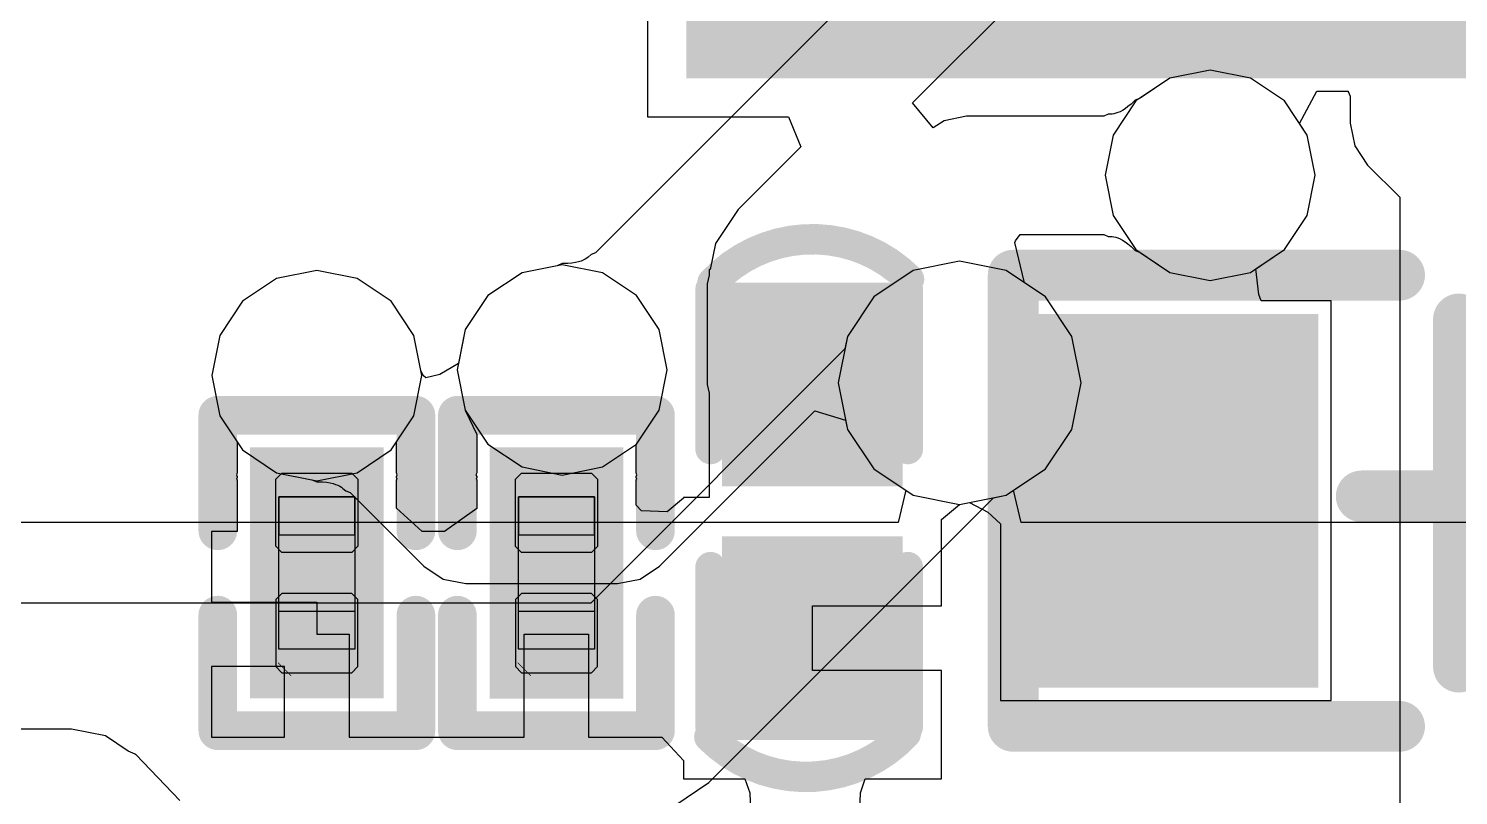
# Model space of a CAD drawing. Header units: millimetres. Extents: x 50 to 153, y 18 to 71.
# Drawn here: x 125.74 to 131.38, y 59.52 to 62.54 of the extents above; entities that cross this region are included whole.
import ezdxf

# ---------------------------------------------------------------- set-up
doc = ezdxf.new("R2010")
doc.units = ezdxf.units.MM
for name, color, linetype in [('ConnectLayer', 7, 'Continuous'), ('Mechanical15', 56, 'Continuous'), ('Mechanical4', 56, 'Continuous'), ('Mechanical5', 56, 'Continuous'), ('TopLayer', 1, 'Continuous'), ('TopOverlay', 2, 'Continuous'), ('TopPaste', 8, 'Continuous'), ('TopSolder', 216, 'Continuous')]:
    doc.layers.add(name, color=color, linetype=linetype)

# ---------------------------------------------------------------- blocks, each defined once
blk = doc.blocks.new('0805_D_50')
at = {"layer": 'TopLayer', "const_width": 1}
blk.add_lwpolyline([(1.5037, -0.1401), (1.5037, 0.1299)], dxfattribs=at)
at = {"layer": 'TopLayer', "const_width": 0.5}
for points in [[(1.2537, 0.1299, 1), (1.7537, 0.1299, 1)], [(1.2537, -0.1401, 1), (1.7537, -0.1401, 1)]]:
    blk.add_lwpolyline(points, format="xyb", close=True, dxfattribs=at)
at = {"layer": 'TopLayer'}
blk.add_solid([(-1.9834, -0.6401), (-0.9834, -0.6401), (-1.9834, 0.6299), (-0.9834, 0.6299)], dxfattribs=at)
at = {"layer": 'TopOverlay'}
for points, const_width in [([(-2.0853, -0.8941), (-2.0853, 0.8839)], 0.2), ([(-2.0853, 0.8839), (-0.5613, 0.8839)], 0.2), ([(0.5817, 0.8839), (2.1057, 0.8839)], 0.2), ([(2.1057, -0.8941), (2.1057, 0.8839)], 0.2), ([(-0.3277, -0.6591), (-0.3277, 0.7099)], 0.2032), ([(-0.3277, 0.7099), (0.3645, 0.0178)], 0.2032), ([(0.3683, -0.7188), (0.3683, 0.7366)], 0.2032), ([(-0.7112, 0.0127), (-0.3302, 0.0127)], 0.2032), ([(0.3645, 0.0178), (0.7455, 0.0178)], 0.2032), ([(0.3645, -0.0051), (0.3645, 0.0178)], 0.2032), ([(-0.3277, -0.6591), (0.3264, -0.0051)], 0.2032), ([(0.3264, -0.0051), (0.3645, -0.0051)], 0.2032), ([(-2.0853, -0.8941), (-0.5613, -0.8941)], 0.2), ([(0.5817, -0.8941), (2.1057, -0.8941)], 0.2)]:
    blk.add_lwpolyline(points, dxfattribs=dict(at, const_width=const_width))
for points, const_width in [([(-2.1353, 0.8839, 1), (-2.0353, 0.8839, 1)], 0.1), ([(-2.1353, 0.8839, 1), (-2.0353, 0.8839, 1)], 0.1), ([(-0.6113, 0.8839, 1), (-0.5113, 0.8839, 1)], 0.1), ([(0.5317, 0.8839, 1), (0.6317, 0.8839, 1)], 0.1), ([(2.0557, 0.8839, 1), (2.1557, 0.8839, 1)], 0.1), ([(2.0557, 0.8839, 1), (2.1557, 0.8839, 1)], 0.1), ([(-0.3785, 0.7099, 1), (-0.2769, 0.7099, 1)], 0.1016), ([(-0.3785, 0.7099, 1), (-0.2769, 0.7099, 1)], 0.1016), ([(0.3175, 0.7366, 1), (0.4191, 0.7366, 1)], 0.1016), ([(-0.762, 0.0127, 1), (-0.6604, 0.0127, 1)], 0.1016), ([(-0.381, 0.0127, 1), (-0.2794, 0.0127, 1)], 0.1016), ([(0.3137, 0.0178, 1), (0.4153, 0.0178, 1)], 0.1016), ([(0.3137, 0.0178, 1), (0.4153, 0.0178, 1)], 0.1016), ([(0.3137, 0.0178, 1), (0.4153, 0.0178, 1)], 0.1016), ([(0.6947, 0.0178, 1), (0.7963, 0.0178, 1)], 0.1016), ([(0.2756, -0.0051, 1), (0.3772, -0.0051, 1)], 0.1016), ([(0.2756, -0.0051, 1), (0.3772, -0.0051, 1)], 0.1016), ([(0.3137, -0.0051, 1), (0.4153, -0.0051, 1)], 0.1016), ([(0.3137, -0.0051, 1), (0.4153, -0.0051, 1)], 0.1016), ([(-0.3785, -0.6591, 1), (-0.2769, -0.6591, 1)], 0.1016), ([(-0.3785, -0.6591, 1), (-0.2769, -0.6591, 1)], 0.1016), ([(0.3175, -0.7188, 1), (0.4191, -0.7188, 1)], 0.1016), ([(-2.1353, -0.8941, 1), (-2.0353, -0.8941, 1)], 0.1), ([(-2.1353, -0.8941, 1), (-2.0353, -0.8941, 1)], 0.1), ([(-0.6113, -0.8941, 1), (-0.5113, -0.8941, 1)], 0.1), ([(0.5317, -0.8941, 1), (0.6317, -0.8941, 1)], 0.1), ([(2.0557, -0.8941, 1), (2.1557, -0.8941, 1)], 0.1), ([(2.0557, -0.8941, 1), (2.1557, -0.8941, 1)], 0.1)]:
    blk.add_lwpolyline(points, format="xyb", close=True, dxfattribs=dict(at, const_width=const_width))
at = {"layer": 'TopPaste', "const_width": 1}
blk.add_lwpolyline([(1.5037, -0.1401), (1.5037, 0.1299)], dxfattribs=at)
at = {"layer": 'TopPaste', "const_width": 0.5}
for points in [[(1.2537, 0.1299, 1), (1.7537, 0.1299, 1)], [(1.2537, -0.1401, 1), (1.7537, -0.1401, 1)]]:
    blk.add_lwpolyline(points, format="xyb", close=True, dxfattribs=at)
at = {"layer": 'TopPaste'}
blk.add_solid([(-1.9834, -0.6401), (-0.9834, -0.6401), (-1.9834, 0.6299), (-0.9834, 0.6299)], dxfattribs=at)
at = {"layer": 'TopSolder', "const_width": 1.2032}
blk.add_lwpolyline([(1.5037, -0.1401), (1.5037, 0.1299)], dxfattribs=at)
at = {"layer": 'TopSolder', "const_width": 0.6016}
for points in [[(1.2029, 0.1299, 1), (1.8045, 0.1299, 1)], [(1.2029, -0.1401, 1), (1.8045, -0.1401, 1)]]:
    blk.add_lwpolyline(points, format="xyb", close=True, dxfattribs=at)
at = {"layer": 'TopSolder'}
blk.add_solid([(-2.085, -0.7417), (-0.8818, -0.7417), (-2.085, 0.7315), (-0.8818, 0.7315)], dxfattribs=at)
blk = doc.blocks.new('R0201_93')
at = {"layer": 'Mechanical15', "const_width": 0.00254}
blk.add_lwpolyline([(0.3721, -0.1524), (0.4229, -0.1016)], dxfattribs=at)
at = {"layer": 'Mechanical15', "const_width": 0.00127}
for points in [[(0.4222, -0.1016, 1), (0.4235, -0.1016, 1)], [(0.3714, -0.1524, 1), (0.3727, -0.1524, 1)]]:
    blk.add_lwpolyline(points, format="xyb", close=True, dxfattribs=at)
at = {"layer": 'Mechanical4'}
for p, q in [((-0.2821, 0.1501), (0.3179, 0.1501)), ((-0.2821, -0.15), (-0.2821, 0.1501)), ((0.3179, 0.1501), (0.3179, -0.15)), ((0.3179, -0.15), (-0.2821, -0.15))]:
    blk.add_line(p, q, dxfattribs=at)
at = {"layer": 'Mechanical5'}
for p, q in [((-0.1321, 0.1501), (-0.2821, 0.1501)), ((-0.2821, 0.1501), (-0.2821, -0.15)), ((-0.1321, -0.15), (-0.1321, 0.1501)), ((0.1679, 0.1501), (0.3179, 0.1501)), ((0.1679, -0.15), (0.1679, 0.1501)), ((0.3179, 0.1501), (0.3179, -0.15)), ((-0.2821, -0.15), (-0.1321, -0.15)), ((0.3179, -0.15), (0.1679, -0.15))]:
    blk.add_line(p, q, dxfattribs=at)
at = {"layer": 'TopLayer'}
for points in [[(-0.3752, -0.162), (-0.0721, -0.162), (-0.3752, 0.162), (-0.0721, 0.162)], [(0.1079, -0.162), (0.411, -0.162), (0.1079, 0.162), (0.411, 0.162)]]:
    blk.add_solid(points, dxfattribs=at)
at = {"layer": 'TopOverlay', "const_width": 0.1524}
for points in [[(-0.1483, 0.3906), (-0.6038, 0.3906)], [(-0.6038, -0.3906), (-0.6038, 0.3906)], [(0.6396, 0.3906), (0.1841, 0.3906)], [(0.6396, -0.3906), (0.6396, 0.3906)], [(-0.1483, -0.3906), (-0.6038, -0.3906)], [(0.6396, -0.3906), (0.1841, -0.3906)]]:
    blk.add_lwpolyline(points, dxfattribs=at)
at = {"layer": 'TopOverlay', "const_width": 0.0762}
for points in [[(-0.6419, 0.3906, 1), (-0.5657, 0.3906, 1)], [(-0.6419, 0.3906, 1), (-0.5657, 0.3906, 1)], [(-0.1864, 0.3906, 1), (-0.1102, 0.3906, 1)], [(0.146, 0.3906, 1), (0.2222, 0.3906, 1)], [(0.6015, 0.3906, 1), (0.6777, 0.3906, 1)], [(0.6015, 0.3906, 1), (0.6777, 0.3906, 1)], [(-0.6419, -0.3906, 1), (-0.5657, -0.3906, 1)], [(-0.6419, -0.3906, 1), (-0.5657, -0.3906, 1)], [(-0.1864, -0.3906, 1), (-0.1102, -0.3906, 1)], [(0.146, -0.3906, 1), (0.2222, -0.3906, 1)], [(0.6015, -0.3906, 1), (0.6777, -0.3906, 1)], [(0.6015, -0.3906, 1), (0.6777, -0.3906, 1)]]:
    blk.add_lwpolyline(points, format="xyb", close=True, dxfattribs=at)
at = {"layer": 'TopPaste'}
for p, q in [((-0.3752, 0.138), (-0.3512, 0.162)), ((-0.3752, -0.138), (-0.3752, 0.138)), ((-0.3512, 0.162), (-0.0871, 0.162)), ((-0.0871, 0.162), (-0.0631, 0.138)), ((-0.0631, 0.138), (-0.0631, -0.138)), ((0.1229, 0.162), (0.0989, 0.138)), ((0.0989, 0.138), (0.0989, -0.138)), ((0.3871, 0.162), (0.1229, 0.162)), ((0.411, 0.138), (0.3871, 0.162)), ((0.411, -0.138), (0.411, 0.138)), ((-0.3512, -0.162), (-0.3752, -0.138)), ((-0.0871, -0.162), (-0.3512, -0.162)), ((-0.0631, -0.138), (-0.0871, -0.162)), ((0.0989, -0.138), (0.1229, -0.162)), ((0.1229, -0.162), (0.3871, -0.162)), ((0.3871, -0.162), (0.411, -0.138))]:
    blk.add_line(p, q, dxfattribs=at)
for points in [[(-0.3752, -0.162), (-0.0721, -0.162), (-0.3752, 0.162), (-0.0721, 0.162)], [(0.1079, -0.162), (0.411, -0.162), (0.1079, 0.162), (0.411, 0.162)]]:
    blk.add_solid(points, dxfattribs=at)
at = {"layer": 'TopSolder'}
for points in [[(-0.4768, -0.2636), (0.0295, -0.2636), (-0.4768, 0.2636), (0.0295, 0.2636)], [(0.0063, -0.2636), (0.5126, -0.2636), (0.0063, 0.2636), (0.5126, 0.2636)]]:
    blk.add_solid(points, dxfattribs=at)
blk = doc.blocks.new('R0201_94')
at = {"layer": 'Mechanical15', "const_width": 0.00254}
blk.add_lwpolyline([(0.3721, -0.1524), (0.4229, -0.1016)], dxfattribs=at)
at = {"layer": 'Mechanical15', "const_width": 0.00127}
for points in [[(0.4222, -0.1016, 1), (0.4235, -0.1016, 1)], [(0.3714, -0.1524, 1), (0.3727, -0.1524, 1)]]:
    blk.add_lwpolyline(points, format="xyb", close=True, dxfattribs=at)
at = {"layer": 'Mechanical4'}
for p, q in [((-0.2821, 0.1501), (0.3179, 0.1501)), ((-0.2821, -0.15), (-0.2821, 0.1501)), ((0.3179, 0.1501), (0.3179, -0.15)), ((0.3179, -0.15), (-0.2821, -0.15))]:
    blk.add_line(p, q, dxfattribs=at)
at = {"layer": 'Mechanical5'}
for p, q in [((-0.1321, 0.1501), (-0.2821, 0.1501)), ((-0.2821, 0.1501), (-0.2821, -0.15)), ((-0.1321, -0.15), (-0.1321, 0.1501)), ((0.1679, 0.1501), (0.3179, 0.1501)), ((0.1679, -0.15), (0.1679, 0.1501)), ((0.3179, 0.1501), (0.3179, -0.15)), ((-0.2821, -0.15), (-0.1321, -0.15)), ((0.3179, -0.15), (0.1679, -0.15))]:
    blk.add_line(p, q, dxfattribs=at)
at = {"layer": 'TopLayer'}
for points in [[(-0.3752, -0.162), (-0.0721, -0.162), (-0.3752, 0.162), (-0.0721, 0.162)], [(0.1079, -0.162), (0.411, -0.162), (0.1079, 0.162), (0.411, 0.162)]]:
    blk.add_solid(points, dxfattribs=at)
at = {"layer": 'TopOverlay', "const_width": 0.1524}
for points in [[(-0.1483, 0.3906), (-0.6038, 0.3906)], [(-0.6038, -0.3906), (-0.6038, 0.3906)], [(0.6396, 0.3906), (0.1841, 0.3906)], [(0.6396, -0.3906), (0.6396, 0.3906)], [(-0.1483, -0.3906), (-0.6038, -0.3906)], [(0.6396, -0.3906), (0.1841, -0.3906)]]:
    blk.add_lwpolyline(points, dxfattribs=at)
at = {"layer": 'TopOverlay', "const_width": 0.0762}
for points in [[(-0.6419, 0.3906, 1), (-0.5657, 0.3906, 1)], [(-0.6419, 0.3906, 1), (-0.5657, 0.3906, 1)], [(-0.1864, 0.3906, 1), (-0.1102, 0.3906, 1)], [(0.146, 0.3906, 1), (0.2222, 0.3906, 1)], [(0.6015, 0.3906, 1), (0.6777, 0.3906, 1)], [(0.6015, 0.3906, 1), (0.6777, 0.3906, 1)], [(-0.6419, -0.3906, 1), (-0.5657, -0.3906, 1)], [(-0.6419, -0.3906, 1), (-0.5657, -0.3906, 1)], [(-0.1864, -0.3906, 1), (-0.1102, -0.3906, 1)], [(0.146, -0.3906, 1), (0.2222, -0.3906, 1)], [(0.6015, -0.3906, 1), (0.6777, -0.3906, 1)], [(0.6015, -0.3906, 1), (0.6777, -0.3906, 1)]]:
    blk.add_lwpolyline(points, format="xyb", close=True, dxfattribs=at)
at = {"layer": 'TopPaste'}
for p, q in [((-0.3752, 0.138), (-0.3512, 0.162)), ((-0.3752, -0.138), (-0.3752, 0.138)), ((-0.3512, 0.162), (-0.0871, 0.162)), ((-0.0871, 0.162), (-0.0631, 0.138)), ((-0.0631, 0.138), (-0.0631, -0.138)), ((0.1229, 0.162), (0.0989, 0.138)), ((0.0989, 0.138), (0.0989, -0.138)), ((0.3871, 0.162), (0.1229, 0.162)), ((0.411, 0.138), (0.3871, 0.162)), ((0.411, -0.138), (0.411, 0.138)), ((-0.3512, -0.162), (-0.3752, -0.138)), ((-0.0871, -0.162), (-0.3512, -0.162)), ((-0.0631, -0.138), (-0.0871, -0.162)), ((0.0989, -0.138), (0.1229, -0.162)), ((0.1229, -0.162), (0.3871, -0.162)), ((0.3871, -0.162), (0.411, -0.138))]:
    blk.add_line(p, q, dxfattribs=at)
for points in [[(-0.3752, -0.162), (-0.0721, -0.162), (-0.3752, 0.162), (-0.0721, 0.162)], [(0.1079, -0.162), (0.411, -0.162), (0.1079, 0.162), (0.411, 0.162)]]:
    blk.add_solid(points, dxfattribs=at)
at = {"layer": 'TopSolder'}
for points in [[(-0.4768, -0.2636), (0.0295, -0.2636), (-0.4768, 0.2636), (0.0295, 0.2636)], [(0.0063, -0.2636), (0.5126, -0.2636), (0.0063, 0.2636), (0.5126, 0.2636)]]:
    blk.add_solid(points, dxfattribs=at)
blk = doc.blocks.new('USB_TYPE_C_16PIN_A_95')
at = {"layer": 'TopLayer'}
for points in [[(3.8474, -0.8653), (3.8474, -0.5653), (2.4974, -0.8653), (2.4974, -0.5653)], [(3.8474, -1.3652), (3.8474, -1.0652), (2.4974, -1.3652), (2.4974, -1.0652)], [(3.8474, -1.8653), (3.8474, -1.5653), (2.4974, -1.8653), (2.4974, -1.5653)], [(2.4974, -2.0652), (2.4974, -2.6652), (3.8474, -2.0652), (3.8474, -2.6652)], [(2.4974, -2.8652), (2.4974, -3.4652), (3.8474, -2.8652), (3.8474, -3.4652)]]:
    blk.add_solid(points, dxfattribs=at)
at = {"layer": 'TopPaste'}
for points in [[(3.8474, -0.8653), (3.8474, -0.5653), (2.4974, -0.8653), (2.4974, -0.5653)], [(3.8474, -1.3652), (3.8474, -1.0652), (2.4974, -1.3652), (2.4974, -1.0652)], [(3.8474, -1.8653), (3.8474, -1.5653), (2.4974, -1.8653), (2.4974, -1.5653)], [(2.4974, -2.0652), (2.4974, -2.6652), (3.8474, -2.0652), (3.8474, -2.6652)], [(2.4974, -2.8652), (2.4974, -3.4652), (3.8474, -2.8652), (3.8474, -3.4652)]]:
    blk.add_solid(points, dxfattribs=at)
at = {"layer": 'TopSolder'}
for points in [[(3.949, -0.9669), (3.949, -0.4637), (2.3958, -0.9669), (2.3958, -0.4637)], [(3.949, -1.4668), (3.949, -0.9636), (2.3958, -1.4668), (2.3958, -0.9636)], [(3.949, -1.9669), (3.949, -1.4637), (2.3958, -1.9669), (2.3958, -1.4637)], [(2.3958, -1.9636), (2.3958, -2.7668), (3.949, -1.9636), (3.949, -2.7668)], [(2.3958, -2.7636), (2.3958, -3.5668), (3.949, -2.7636), (3.949, -3.5668)]]:
    blk.add_solid(points, dxfattribs=at)
blk = doc.blocks.new('C0402_96')
at = {"layer": 'TopLayer'}
for points in [[(-0.2133, 0.8501), (-0.2133, 0.2501), (0.2966, 0.8501), (0.2966, 0.2501)], [(-0.2133, -0.1499), (-0.2133, -0.7499), (0.2966, -0.1499), (0.2966, -0.7499)]]:
    blk.add_solid(points, dxfattribs=at)
at = {"layer": 'TopOverlay', "const_width": 0.12}
for points in [[(-0.3523, 0.9516, -0.424007), (0.4227, 0.9645)], [(0.4102, -0.826, -0.424007), (-0.3647, -0.8389)]]:
    blk.add_lwpolyline(points, format="xyb", dxfattribs=at)
at = {"layer": 'TopOverlay', "const_width": 0.06}
for points in [[(0.3927, 0.9645, 1), (0.4527, 0.9645, 1)], [(-0.3899, 0.9255, 1), (-0.3299, 0.9255, 1)], [(-0.3823, 0.9516, 1), (-0.3223, 0.9516, 1)], [(0.3879, 0.9255, 1), (0.4479, 0.9255, 1)], [(-0.3899, 0.2955, 1), (-0.3299, 0.2955, 1)], [(0.3879, 0.2955, 1), (0.4479, 0.2955, 1)], [(-0.3899, -0.1699, 1), (-0.3299, -0.1699, 1)], [(0.3879, -0.1699, 1), (0.4479, -0.1699, 1)], [(-0.3947, -0.8389, 1), (-0.3347, -0.8389, 1)], [(-0.3899, -0.7999, 1), (-0.3299, -0.7999, 1)], [(0.3802, -0.826, 1), (0.4402, -0.826, 1)], [(0.3879, -0.7999, 1), (0.4479, -0.7999, 1)]]:
    blk.add_lwpolyline(points, format="xyb", close=True, dxfattribs=at)
at = {"layer": 'TopOverlay', "const_width": 0.12}
for points in [[(-0.3599, 0.2955), (-0.3599, 0.9255)], [(0.4179, 0.2955), (0.4179, 0.9255)], [(-0.3599, -0.7999), (-0.3599, -0.1699)], [(0.4179, -0.7999), (0.4179, -0.1699)]]:
    blk.add_lwpolyline(points, dxfattribs=at)
at = {"layer": 'TopPaste'}
for points in [[(-0.2133, 0.8501), (-0.2133, 0.2501), (0.2966, 0.8501), (0.2966, 0.2501)], [(-0.2133, -0.1499), (-0.2133, -0.7499), (0.2966, -0.1499), (0.2966, -0.7499)]]:
    blk.add_solid(points, dxfattribs=at)
at = {"layer": 'TopSolder'}
for points in [[(-0.3149, 0.9517), (-0.3149, 0.1485), (0.3982, 0.9517), (0.3982, 0.1485)], [(-0.3149, -0.0483), (-0.3149, -0.8515), (0.3982, -0.0483), (0.3982, -0.8515)]]:
    blk.add_solid(points, dxfattribs=at)

msp = doc.modelspace()

# ---------------------------------------------------------------- linework, layer by layer
at = {"layer": 'ConnectLayer'}
for p, q in [((130.6901, 64.3699), (127.9768, 61.6567)), ((129.2269, 62.2475), (130.9514, 63.972)), ((128.1819, 62.7186), (128.1819, 62.1921)), ((130.4006, 62.3766), (130.242, 62.3451)), ((130.4006, 62.3766), (130.242, 62.3451)), ((130.4006, 62.3766), (130.242, 62.3451)), ((130.5592, 62.3451), (130.4006, 62.3766)), ((130.5592, 62.3451), (130.4006, 62.3766)), ((130.5592, 62.3451), (130.4006, 62.3766)), ((130.242, 62.3451), (130.1076, 62.2553)), ((130.242, 62.3451), (130.1076, 62.2553)), ((130.242, 62.3451), (130.1248, 62.2668)), ((130.6936, 62.2553), (130.5592, 62.3451)), ((130.6936, 62.2553), (130.5592, 62.3451)), ((130.6936, 62.2553), (130.5592, 62.3451)), ((130.1076, 62.2553), (130.0178, 62.1208)), ((130.1076, 62.2553), (130.0178, 62.1208)), ((130.1048, 62.2589), (130.0885, 62.2432)), ((130.1248, 62.2668), (130.1048, 62.2589)), ((130.7834, 62.1208), (130.6936, 62.2553)), ((130.7834, 62.1208), (130.6936, 62.2553)), ((130.7834, 62.1208), (130.6936, 62.2553)), ((130.7528, 62.1667), (130.8207, 62.2937)), ((130.8207, 62.2937), (130.9447, 62.2937)), ((130.9447, 62.2937), (130.9448, 62.2927)), ((130.9448, 62.2927), (130.9528, 62.2746)), ((130.9528, 62.2746), (130.9528, 62.1676)), ((129.3079, 62.1489), (129.2269, 62.2475)), ((129.4401, 62.1954), (129.3509, 62.1776)), ((129.9816, 62.1954), (129.4401, 62.1954)), ((129.9985, 62.2033), (129.9816, 62.1954)), ((130.0136, 62.2039), (129.9985, 62.2033)), ((130.0211, 62.205), (130.0136, 62.2039)), ((130.0286, 62.2067), (130.0211, 62.205)), ((130.0366, 62.2093), (130.0286, 62.2067)), ((130.0452, 62.213), (130.0366, 62.2093)), ((130.0546, 62.218), (130.0452, 62.213)), ((130.065, 62.2245), (130.0546, 62.218)), ((130.0763, 62.2329), (130.065, 62.2245)), ((130.0885, 62.2432), (130.0763, 62.2329)), ((128.1819, 62.1921), (128.7376, 62.1921)), ((128.7376, 62.1921), (128.7862, 62.0747)), ((129.3509, 62.1776), (129.3079, 62.1489)), ((130.7834, 62.1208), (130.7528, 62.1667)), ((130.9528, 62.1676), (130.9705, 62.0784)), ((130.0178, 62.1208), (129.9862, 61.9623)), ((130.0178, 62.1208), (129.9862, 61.9623)), ((130.815, 61.9623), (130.7834, 62.1208)), ((130.815, 61.9623), (130.7834, 62.1208)), ((130.815, 61.9623), (130.7834, 62.1208)), ((130.815, 61.9623), (130.7834, 62.1208)), ((128.7862, 62.0747), (128.5389, 61.8274)), ((130.9705, 62.0784), (131.0211, 62.0028)), ((131.0211, 62.0028), (131.148, 61.8758)), ((129.9862, 61.9623), (130.0178, 61.8037)), ((129.9862, 61.9623), (130.0178, 61.8037)), ((130.7834, 61.8037), (130.815, 61.9623)), ((130.7834, 61.8037), (130.815, 61.9623)), ((130.7834, 61.8037), (130.815, 61.9623)), ((130.7834, 61.8037), (130.815, 61.9623)), ((131.148, 61.8758), (131.148, 58.895)), ((128.5389, 61.8274), (128.4491, 61.693)), ((130.0178, 61.8037), (130.1076, 61.6693)), ((130.0178, 61.8037), (130.1076, 61.6693)), ((130.6936, 61.6693), (130.7834, 61.8037)), ((130.6936, 61.6693), (130.7834, 61.8037)), ((130.6936, 61.6693), (130.7834, 61.8037)), ((130.6936, 61.6693), (130.7834, 61.8037)), ((128.4491, 61.693), (128.4287, 61.5907)), ((129.6307, 61.6971), (129.6327, 61.7035)), ((129.6685, 61.5385), (129.6307, 61.6971)), ((129.6327, 61.7035), (129.6518, 61.7292)), ((129.6518, 61.7292), (129.9816, 61.7292)), ((129.9816, 61.7292), (129.9985, 61.7213)), ((129.9985, 61.7213), (130.0136, 61.7206)), ((130.0136, 61.7206), (130.0211, 61.7196)), ((130.0211, 61.7196), (130.0286, 61.7179)), ((130.0286, 61.7179), (130.0365, 61.7153)), ((130.0365, 61.7153), (130.0452, 61.7116)), ((130.0452, 61.7116), (130.0546, 61.7066)), ((130.0546, 61.7066), (130.065, 61.7001)), ((130.065, 61.7001), (130.0763, 61.6917)), ((130.0763, 61.6917), (130.0885, 61.6814)), ((127.9356, 61.6315), (127.9281, 61.6277)), ((127.9421, 61.6356), (127.9356, 61.6315)), ((127.9481, 61.6401), (127.9421, 61.6356)), ((127.9593, 61.6503), (127.9481, 61.6401)), ((127.9768, 61.6567), (127.9593, 61.6503)), ((130.0885, 61.6814), (130.1048, 61.6656)), ((130.1048, 61.6656), (130.1248, 61.6578)), ((130.1076, 61.6693), (130.242, 61.5795)), ((130.1076, 61.6693), (130.242, 61.5795)), ((130.1248, 61.6578), (130.242, 61.5795)), ((130.5592, 61.5795), (130.6936, 61.6693)), ((130.5592, 61.5795), (130.6936, 61.6693)), ((130.5592, 61.5795), (130.6936, 61.6693)), ((130.5809, 61.594), (130.6936, 61.6693)), ((126.8776, 61.5874), (126.719, 61.5558)), ((126.8776, 61.5874), (126.719, 61.5558)), ((126.8776, 61.5874), (126.719, 61.5558)), ((126.8776, 61.5874), (126.719, 61.5558)), ((127.0362, 61.5558), (126.8776, 61.5874)), ((127.0362, 61.5558), (126.8776, 61.5874)), ((127.0362, 61.5558), (126.8776, 61.5874)), ((127.0362, 61.5558), (126.8776, 61.5874)), ((127.6868, 61.5784), (127.5524, 61.4886)), ((127.6868, 61.5784), (127.5524, 61.4886)), ((127.6868, 61.5784), (127.5524, 61.4886)), ((127.6868, 61.5784), (127.5524, 61.4886)), ((127.8454, 61.6099), (127.6868, 61.5784)), ((127.8454, 61.6099), (127.6868, 61.5784)), ((127.8454, 61.6099), (127.6868, 61.5784)), ((127.8251, 61.6059), (127.6868, 61.5784)), ((127.8447, 61.6145), (127.8251, 61.6059)), ((127.8674, 61.6149), (127.8447, 61.6145)), ((128.0039, 61.5784), (127.8454, 61.6099)), ((128.0039, 61.5784), (127.8454, 61.6099)), ((128.0039, 61.5784), (127.8454, 61.6099)), ((127.8834, 61.6162), (127.8674, 61.6149)), ((127.8972, 61.6183), (127.8834, 61.6162)), ((127.9092, 61.621), (127.8972, 61.6183)), ((127.9194, 61.6242), (127.9092, 61.621)), ((127.9281, 61.6277), (127.9194, 61.6242)), ((128.1384, 61.4886), (128.0039, 61.5784)), ((128.1384, 61.4886), (128.0039, 61.5784)), ((128.1384, 61.4886), (128.0039, 61.5784)), ((128.4287, 61.5907), (128.4245, 61.5907)), ((128.4245, 61.5907), (128.4245, 61.5694)), ((129.2292, 61.587), (129.0738, 61.4832)), ((129.2292, 61.587), (129.0738, 61.4832)), ((129.4125, 61.6235), (129.2292, 61.587)), ((129.4125, 61.6235), (129.2292, 61.587)), ((129.5959, 61.587), (129.4125, 61.6235)), ((129.5959, 61.587), (129.4125, 61.6235)), ((129.7513, 61.4832), (129.5959, 61.587)), ((129.7513, 61.4832), (129.5959, 61.587)), ((130.242, 61.5795), (130.4006, 61.5479)), ((130.242, 61.5795), (130.4006, 61.5479)), ((130.242, 61.5795), (130.4006, 61.5479)), ((130.4006, 61.5479), (130.5592, 61.5795)), ((130.4006, 61.5479), (130.5592, 61.5795)), ((130.4006, 61.5479), (130.5592, 61.5795)), ((130.5923, 61.4926), (130.5809, 61.594)), ((126.719, 61.5558), (126.5846, 61.466)), ((126.719, 61.5558), (126.5846, 61.466)), ((126.719, 61.5558), (126.5846, 61.466)), ((126.719, 61.5558), (126.5846, 61.466)), ((127.1706, 61.466), (127.0362, 61.5558)), ((127.1706, 61.466), (127.0362, 61.5558)), ((127.1706, 61.466), (127.0362, 61.5558)), ((127.1706, 61.466), (127.0362, 61.5558)), ((128.4245, 61.5694), (128.4175, 61.5344)), ((128.4175, 61.5344), (128.4175, 61.1383)), ((129.7513, 61.4832), (129.6685, 61.5385)), ((126.5846, 61.466), (126.4948, 61.3316)), ((126.5846, 61.466), (126.4948, 61.3316)), ((126.5846, 61.466), (126.4948, 61.3316)), ((126.5846, 61.466), (126.4948, 61.3316)), ((127.2604, 61.3316), (127.1706, 61.466)), ((127.2604, 61.3316), (127.1706, 61.466)), ((127.2604, 61.3316), (127.1706, 61.466)), ((127.2604, 61.3316), (127.1706, 61.466)), ((127.5524, 61.4886), (127.4625, 61.3541)), ((127.5524, 61.4886), (127.4625, 61.3541)), ((127.5524, 61.4886), (127.4625, 61.3541)), ((127.5524, 61.4886), (127.4625, 61.3541)), ((128.2282, 61.3541), (128.1384, 61.4886)), ((128.2282, 61.3541), (128.1384, 61.4886)), ((128.2282, 61.3541), (128.1384, 61.4886)), ((129.0738, 61.4832), (128.9699, 61.3277)), ((129.0738, 61.4832), (128.9699, 61.3277)), ((129.8552, 61.3277), (129.7513, 61.4832)), ((129.8552, 61.3277), (129.7513, 61.4832)), ((129.8552, 61.3277), (129.7513, 61.4832)), ((130.602, 61.467), (130.5923, 61.4926)), ((130.878, 61.467), (130.602, 61.467)), ((130.878, 59.8922), (130.878, 61.467)), ((127.4625, 61.3541), (127.431, 61.1956)), ((127.4625, 61.3541), (127.431, 61.1956)), ((127.4625, 61.3541), (127.431, 61.1956)), ((127.4625, 61.3541), (127.4359, 61.22)), ((128.2597, 61.1956), (128.2282, 61.3541)), ((128.2597, 61.1956), (128.2282, 61.3541)), ((128.2597, 61.1956), (128.2282, 61.3541)), ((126.4948, 61.3316), (126.4632, 61.173)), ((126.4948, 61.3316), (126.4632, 61.173)), ((126.4948, 61.3316), (126.4632, 61.173)), ((126.4948, 61.3316), (126.4632, 61.173)), ((127.292, 61.173), (127.2604, 61.3316)), ((127.2879, 61.1933), (127.2604, 61.3316)), ((127.292, 61.173), (127.2604, 61.3316)), ((127.292, 61.173), (127.2604, 61.3316)), ((128.9699, 61.3277), (128.9334, 61.1444)), ((128.9699, 61.3277), (128.96, 61.2778)), ((129.8916, 61.1444), (129.8552, 61.3277)), ((129.8916, 61.1444), (129.8552, 61.3277)), ((129.8916, 61.1444), (129.8552, 61.3277)), ((128.96, 61.2778), (127.9586, 60.2764)), ((127.2965, 61.1736), (127.2879, 61.1933)), ((127.4359, 61.22), (127.3628, 61.1779)), ((127.431, 61.1956), (127.4625, 61.037)), ((127.431, 61.1956), (127.4625, 61.037)), ((127.431, 61.1956), (127.4625, 61.037)), ((128.2282, 61.037), (128.2597, 61.1956)), ((128.2282, 61.037), (128.2597, 61.1956)), ((128.2282, 61.037), (128.2597, 61.1956)), ((126.4632, 61.173), (126.4948, 61.0144)), ((126.4632, 61.173), (126.4948, 61.0144)), ((126.4632, 61.173), (126.4948, 61.0144)), ((126.4632, 61.173), (126.4948, 61.0144)), ((127.2604, 61.0144), (127.292, 61.173)), ((127.2604, 61.0144), (127.292, 61.173)), ((127.2604, 61.0144), (127.292, 61.173)), ((127.3079, 61.1636), (127.2965, 61.1736)), ((127.3628, 61.1779), (127.3079, 61.1636)), ((128.4175, 61.1383), (128.4245, 61.1032)), ((128.9334, 61.1444), (128.9699, 60.9611)), ((129.8552, 60.9611), (129.8916, 61.1444)), ((129.8552, 60.9611), (129.8916, 61.1444)), ((129.8552, 60.9611), (129.8916, 61.1444)), ((128.4245, 61.1032), (128.4245, 60.6923)), ((126.4948, 61.0144), (126.5632, 60.9121)), ((126.4948, 61.0144), (126.5846, 60.88)), ((126.4948, 61.0144), (126.5846, 60.88)), ((126.4948, 61.0144), (126.5846, 60.88)), ((127.1706, 60.88), (127.2604, 61.0144)), ((127.1706, 60.88), (127.2604, 61.0144)), ((127.192, 60.9121), (127.2604, 61.0144)), ((127.4625, 61.037), (127.5081, 60.9406)), ((127.4625, 61.037), (127.5524, 60.9026)), ((127.4625, 61.037), (127.5524, 60.9026)), ((128.1384, 60.9026), (128.2282, 61.037)), ((128.1384, 60.9026), (128.2282, 61.037)), ((128.1384, 60.9026), (128.2282, 61.037)), ((128.2288, 60.4213), (128.8412, 61.0338)), ((128.8412, 61.0338), (128.9628, 60.9969)), ((128.9628, 60.9969), (128.9699, 60.9611)), ((128.9699, 60.9611), (129.0738, 60.8056)), ((128.9699, 60.9611), (129.0738, 60.8056)), ((129.7513, 60.8056), (129.8552, 60.9611)), ((129.7513, 60.8056), (129.8552, 60.9611)), ((129.7513, 60.8056), (129.8552, 60.9611)), ((126.5632, 60.9121), (126.5632, 60.7894)), ((127.192, 60.7894), (127.192, 60.9121)), ((127.5081, 60.9406), (127.5081, 60.7893)), ((127.5524, 60.9026), (127.6868, 60.8128)), ((127.5524, 60.9026), (127.6868, 60.8128)), ((128.0039, 60.8128), (128.1384, 60.9026)), ((128.0039, 60.8128), (128.1384, 60.9026)), ((128.1369, 60.9016), (128.1384, 60.9026)), ((128.1369, 60.7893), (128.1369, 60.9016)), ((126.5846, 60.88), (126.719, 60.7902)), ((126.5846, 60.88), (126.719, 60.7902)), ((126.5846, 60.88), (126.719, 60.7902)), ((127.0362, 60.7902), (127.1706, 60.88)), ((127.0362, 60.7902), (127.1706, 60.88)), ((126.5632, 60.7894), (126.5603, 60.7822)), ((126.719, 60.7902), (126.8573, 60.7627)), ((126.719, 60.7902), (126.8776, 60.7587)), ((126.719, 60.7902), (126.8776, 60.7587)), ((126.8776, 60.7587), (127.0362, 60.7902)), ((126.8776, 60.7587), (127.0362, 60.7902)), ((127.195, 60.7822), (127.192, 60.7894)), ((127.5081, 60.7893), (127.5051, 60.7821)), ((127.6868, 60.8128), (127.8454, 60.7812)), ((127.6868, 60.8128), (127.8454, 60.7812)), ((127.8454, 60.7812), (128.0039, 60.8128)), ((127.8454, 60.7812), (128.0039, 60.8128)), ((128.1398, 60.7821), (128.1369, 60.7893)), ((129.0738, 60.8056), (129.2292, 60.7018)), ((129.0738, 60.8056), (129.2005, 60.7209)), ((129.5959, 60.7018), (129.7513, 60.8056)), ((129.5959, 60.7018), (129.7513, 60.8056)), ((129.6246, 60.7209), (129.7513, 60.8056)), ((126.5603, 60.7822), (126.5632, 60.7751)), ((126.5632, 60.7715), (126.5612, 60.7646)), ((126.5612, 60.7646), (126.5632, 60.7609)), ((126.5632, 60.7751), (126.5632, 60.7715)), ((126.5632, 60.7609), (126.5632, 60.5592)), ((126.8573, 60.7627), (126.877, 60.7541)), ((126.877, 60.7541), (126.8997, 60.7537)), ((126.8997, 60.7537), (126.9156, 60.7524)), ((126.9156, 60.7524), (126.9295, 60.7503)), ((126.9295, 60.7503), (126.9415, 60.7476)), ((126.9415, 60.7476), (126.9517, 60.7444)), ((126.9517, 60.7444), (126.9603, 60.7409)), ((126.9603, 60.7409), (126.9678, 60.7371)), ((126.9678, 60.7371), (126.9744, 60.733)), ((126.9744, 60.733), (126.9804, 60.7285)), ((126.9804, 60.7285), (126.9915, 60.7183)), ((127.192, 60.7751), (127.195, 60.7822)), ((127.192, 60.7715), (127.192, 60.7751)), ((127.194, 60.7646), (127.192, 60.7715)), ((127.192, 60.7609), (127.194, 60.7646)), ((127.192, 60.65), (127.192, 60.7609)), ((127.5051, 60.7821), (127.5081, 60.775)), ((127.5081, 60.7714), (127.506, 60.7645)), ((127.506, 60.7645), (127.5081, 60.7608)), ((127.5081, 60.775), (127.5081, 60.7714)), ((127.5081, 60.7608), (127.5081, 60.6498)), ((128.1369, 60.775), (128.1398, 60.7821)), ((128.1369, 60.7714), (128.1369, 60.775)), ((128.1389, 60.7645), (128.1369, 60.7714)), ((128.1369, 60.7608), (128.1389, 60.7645)), ((128.1369, 60.6617), (128.1369, 60.7608)), ((126.9915, 60.7183), (127.0091, 60.7119)), ((127.0091, 60.7119), (127.2997, 60.4213)), ((128.3229, 60.6897), (128.2588, 60.6355)), ((128.4245, 60.6923), (128.3229, 60.6923)), ((128.3229, 60.6923), (128.3229, 60.6897)), ((128.4232, 59.5691), (129.546, 60.6918)), ((129.2005, 60.7209), (129.1698, 60.5939)), ((129.2292, 60.7018), (129.4125, 60.6653)), ((129.4125, 60.6653), (129.5959, 60.7018)), ((129.4125, 60.6653), (129.4516, 60.6731)), ((129.4516, 60.6731), (129.5235, 60.6354)), ((129.546, 60.6918), (129.5959, 60.7018)), ((129.6553, 60.5939), (129.6246, 60.7209)), ((127.2936, 60.5592), (127.192, 60.65)), ((127.5081, 60.6498), (127.381, 60.5591)), ((128.1583, 60.64), (128.1369, 60.6617)), ((128.2588, 60.6355), (128.1583, 60.64)), ((129.3409, 60.6065), (129.4125, 60.6653)), ((129.5235, 60.6354), (129.5732, 60.5889)), ((129.1698, 60.5939), (123.9465, 60.5939)), ((126.5632, 60.5592), (126.4616, 60.5592)), ((126.4616, 60.5592), (126.4616, 60.2807)), ((127.381, 60.5591), (127.2936, 60.5592)), ((129.3409, 60.2653), (129.3409, 60.6065)), ((129.5732, 60.5889), (129.5732, 59.8922)), ((137.0173, 60.5939), (129.6553, 60.5939)), ((127.2997, 60.4213), (127.3753, 60.3708)), ((128.1531, 60.3708), (128.2288, 60.4213)), ((127.3753, 60.3708), (127.4645, 60.3531)), ((127.4645, 60.3531), (128.0639, 60.3531)), ((128.0639, 60.3531), (128.1531, 60.3708)), ((126.4616, 60.2807), (126.8776, 60.2807)), ((126.8776, 60.2807), (126.8776, 60.1537)), ((127.9586, 60.2764), (123.8626, 60.2764)), ((128.8319, 60.0113), (128.8319, 60.2653)), ((128.8319, 60.2653), (129.3409, 60.2653)), ((126.8776, 60.1537), (127.0046, 60.1537)), ((127.0046, 60.1537), (127.0046, 59.7481)), ((127.6955, 59.748), (127.6955, 60.1536)), ((127.6955, 60.1536), (127.9495, 60.1536)), ((127.9495, 60.1536), (127.9495, 59.748)), ((126.7506, 60.0267), (126.4616, 60.0267)), ((126.4616, 60.0267), (126.4616, 59.7481)), ((126.7506, 59.7481), (126.7506, 60.0267)), ((129.3409, 60.0113), (128.8319, 60.0113)), ((129.3409, 59.5843), (129.3409, 60.0113)), ((129.5732, 59.8922), (130.878, 59.8922)), ((125.9099, 59.7799), (125.3358, 59.7799)), ((126.0437, 59.7533), (125.9099, 59.7799)), ((126.1341, 59.6929), (126.0437, 59.7533)), ((126.4616, 59.7481), (126.7506, 59.7481)), ((127.0046, 59.7481), (127.2794, 59.7481)), ((127.2794, 59.7481), (127.4065, 59.748)), ((127.4065, 59.748), (127.4206, 59.748)), ((127.4206, 59.748), (127.6955, 59.748)), ((127.9495, 59.748), (128.1959, 59.748)), ((128.1959, 59.748), (128.2385, 59.748)), ((128.2385, 59.748), (128.3229, 59.656)), ((126.1612, 59.6816), (126.1341, 59.6929)), ((126.1619, 59.6801), (126.1612, 59.6816)), ((126.1634, 59.6794), (126.1619, 59.6801)), ((126.3376, 59.4985), (126.1634, 59.6794)), ((128.3229, 59.656), (128.3229, 59.5843)), ((128.2888, 59.4793), (128.4232, 59.5691)), ((128.3229, 59.5843), (128.566, 59.5843)), ((128.566, 59.5843), (128.5847, 59.5288)), ((129.0213, 59.5288), (129.0399, 59.5843)), ((129.0399, 59.5843), (129.3409, 59.5843)), ((128.5847, 59.5288), (128.5872, 59.4573)), ((129.0188, 59.4573), (129.0213, 59.5288))]:
    msp.add_line(p, q, dxfattribs=at)
at = {"layer": 'TopOverlay', "const_width": 0.1}
msp.add_lwpolyline([(152.5477, 50.1974, 1), (111.3241, 50.1974, 1)], format="xyb", close=True, dxfattribs=at)

# ---------------------------------------------------------------- block references
for name, p, rotation in [('USB_TYPE_C_16PIN_A_95', (131.9011, 66.2935), 270), ('C0402_96', (128.7902, 60.5881), 360), ('0805_D_50', (131.7089, 60.6847), 360), ('R0201_94', (126.8776, 60.4131), 270), ('R0201_93', (127.8224, 60.413), 270)]:
    msp.add_blockref(name, p, dxfattribs=dict(rotation=rotation))

doc.saveas('drawing.dxf')
